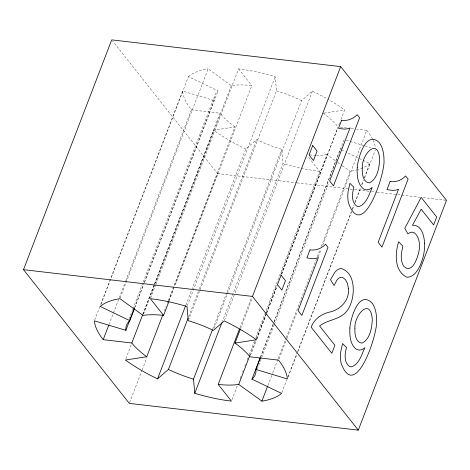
<?xml version="1.0" encoding="UTF-8"?>
<svg xmlns="http://www.w3.org/2000/svg" width="470" height="470" viewBox="0 0 470 470"><rect width="100%" height="100%" fill="white"/><g stroke="black" fill="none" stroke-linecap="round" stroke-linejoin="round"><path stroke-width="0.35" stroke-dasharray="2.35 1.76" d="M94.629 320.158L100.404 305.112M100.668 304.431L182.577 91.033L214.085 100.521A68.943 26.825 21 0 1 218.033 90.822L188.441 76.639L110.726 279.092M101.015 304.396L110.462 279.773M108.975 324.611L125.513 281.524M125.778 280.843L191.413 109.857A102.343 39.827 21 0 1 182.577 91.033M120.15 297.986L208.104 68.861L231.275 85.587A68.943 26.825 21 0 1 251.808 85.599L174.881 285.995M128.974 319.154L132.646 309.583M132.91 308.896L214.297 96.873M134.532 307.756L143.985 283.134M144.249 282.452L214.085 100.521M134.808 307.639L143.468 285.067M144.519 282.329L218.033 90.822M142.845 314.277L154.137 284.867M154.401 284.186L220.036 113.2L191.413 109.857M125.907 358.669L131.424 344.31M142.974 314.213L154.266 284.802M154.524 284.121L213.597 130.231L234.976 126.924L168.295 300.647M143.591 314.025L231.275 85.587M150.629 298.009L155.617 285.014M155.875 284.327L238.578 68.884A102.343 39.827 21 0 1 275.22 76.704L276.489 90.863L189.063 318.619M164.353 310.905L166.192 306.117M167.244 303.385L168.031 301.329M129.579 402.702L141.922 370.56M142.181 369.872L146.91 357.564M168.701 300.794L217.534 173.583L112.624 41.019M169.106 301.041L173.829 288.733M185.897 305.007L245.757 149.066L256.644 139.613A68.943 26.825 21 0 0 281.724 149.325L282.993 163.489L222.345 321.48M187.272 305.829L275.22 76.704M188.64 316.757L199.145 289.397M199.409 288.709L256.644 139.613M212.675 329.206L226.587 292.957M226.851 292.275L281.724 149.325M214.144 328.336L301.576 100.58L312.456 91.127A102.343 39.827 21 0 1 327.085 98.765M224.507 320.252L234.747 293.574M235.006 292.892L312.456 91.127M239.988 327.631L251.538 297.539M240.534 328.712L252.084 298.62M231.945 399.747L237.984 384.014M240.088 378.544L240.875 376.494M242.45 372.387L243.237 370.337M244.811 366.236L245.599 364.18M247.173 360.079L247.96 358.028M249.276 354.609L254.523 340.926M255.839 337.507L319.635 171.309L307.732 156.263M249.746 355.69L256.05 339.275M256.315 338.588L266.026 313.284M266.29 312.603L276.789 285.243M280.99 274.298L326.938 154.607L337.037 161.897M256.667 339.087L266.378 313.778M266.643 313.096L277.141 285.737M281.606 274.11L337.789 127.746M338.841 125.008L339.628 122.958M340.938 119.539L344.616 109.962A102.343 39.827 21 0 0 327.696 99.111M250.492 355.438L256.532 339.704M256.79 339.023L266.508 313.713M266.766 313.032L277.271 285.672M281.736 274.045L337.918 127.681M260.368 357.288L273.757 322.408M274.022 321.727L340.186 149.366A68.943 26.825 21 0 0 341.52 148.032M260.644 357.171L273.769 322.972M274.034 322.285L344.134 139.672A68.943 26.825 21 0 1 344.181 141.176M257.278 369.026L274.08 325.252M274.345 324.564L328.953 182.307M267.935 385.406L272.394 373.779M272.659 373.092L277.911 359.415M278.175 358.733L286.048 338.212M286.312 337.531L317.027 257.507M317.291 256.826L319.917 249.981M321.227 246.562L350.109 171.327A102.343 39.827 21 0 0 357.441 169.746M279.11 358.78L286.724 338.946M286.988 338.259L297.228 311.587M318.231 256.867L321.122 249.347M322.696 245.24L366.8 130.337L356.783 129.168M281.824 392.673L286.812 379.678M287.863 376.946L297.31 352.324M297.575 351.636L351.924 210.061M352.183 209.373L353.757 205.273M354.809 202.535L360.584 187.489M361.636 184.751L363.21 180.65M364.262 177.913L369.772 163.548L346.102 152.204M288.21 376.911L296.875 354.345M297.921 351.607L351.484 212.082M352.529 209.344L354.11 205.243M355.156 202.505L360.672 188.141M361.982 184.722L363.557 180.621M364.608 177.883L375.371 149.842M323.947 113.158L344.616 109.962M340.327 127.247L347.483 128.081M351.061 128.498L353.922 128.833M217.534 173.583L296.288 182.777M297.017 182.865L353.892 189.51M354.621 189.592L370.666 191.466M371.394 191.549L376.499 192.148M377.228 192.23L420.251 197.259M423.164 197.6L446.5 200.326M346.231 140.307L364.432 145.782M365.137 145.994L370.736 147.68M341.496 150L345.444 151.892M337.63 162.326L341.79 165.328M342.383 165.757L350.109 171.327M238.578 68.884L251.808 85.599M369.772 163.548A102.343 39.827 21 0 1 358.052 169.57M319.635 171.309A102.343 39.827 21 0 1 282.993 163.489M245.757 149.066A102.343 39.827 21 0 1 213.597 130.231M188.441 76.639A102.343 39.827 21 0 1 208.104 68.861M366.8 130.337A102.343 39.827 21 0 1 372.716 139.502M373.021 140.131A102.343 39.827 21 0 1 375.377 147.239M326.938 154.607A68.943 26.825 21 0 1 316.715 155.276M316.016 155.264A68.943 26.825 21 0 1 307.803 154.748M234.976 126.924A68.943 26.825 21 0 1 220.036 113.2M276.489 90.863A68.943 26.825 21 0 1 301.576 100.58M323.237 113.27A68.943 26.825 21 0 1 337.777 126.495"/><path stroke-width="0.7" d="M23.5 269.674L111.713 39.868L340.68 66.611L446.5 200.326L358.287 430.132L129.321 403.389L23.5 269.674L252.466 296.417L358.287 430.132M162.779 315.012L146.763 356.73A68.943 26.825 21 0 1 131.817 343.006L103.2 339.663L108.711 325.299M103.2 339.663A102.343 39.827 21 0 1 94.364 320.846L125.866 330.328L134.009 309.125M125.866 330.328A68.943 26.825 21 0 1 129.814 320.634L134.543 308.32M131.817 343.006L142.586 314.965M129.814 320.634L100.228 306.452A102.343 39.827 21 0 1 119.891 298.673L143.062 315.394A68.943 26.825 21 0 1 163.589 315.405L168.842 301.728M146.763 356.73L125.384 360.038A102.343 39.827 21 0 0 157.544 378.873L185.632 305.688M157.544 378.873L168.425 369.42L188.118 318.12M239.459 329L218.192 384.401L231.422 401.116A102.343 39.827 21 0 1 194.78 393.296L193.511 379.137L212.411 329.893M194.78 393.296L221.817 322.849M252.466 296.417L340.68 66.611M218.192 384.401A68.943 26.825 21 0 0 238.725 384.413L261.896 401.139A102.343 39.827 21 0 0 281.559 393.361L251.967 379.178A68.943 26.825 21 0 0 255.915 369.479L287.423 378.967A102.343 39.827 21 0 0 278.587 360.143L249.964 356.801A68.943 26.825 21 0 0 235.024 343.077L240.27 329.399M238.725 384.413L249.746 355.69M251.967 379.178L260.11 357.976M255.915 369.479L260.38 357.852M261.896 401.139L267.671 386.087M235.024 343.077L256.403 339.769A102.343 39.827 21 0 0 224.243 320.934L213.357 330.387A68.943 26.825 21 0 0 188.276 320.675L187.007 306.511A102.343 39.827 21 0 0 150.365 298.691L163.589 315.405M193.511 379.137A68.943 26.825 21 0 1 168.425 369.42M424.575 243.348C424.904 251.497 422.994 259.64 419.452 266.96C416.919 271.76 412.924 277.564 406.814 277.183C394.119 271.037 395.017 253.354 398.613 241.786L402.919 246.133L401.515 252.66A14.241 7.203 -83.3 0 0 404.006 266.525C412.419 274.28 417.76 257.208 418.946 251.362A15.463 7.82 -83.3 0 0 419.134 241.697C418.535 238.302 417.137 234.853 414.252 232.773L412.149 232.145L410.01 232.562L407.984 233.925L404.776 228.361L421.167 197.365L436.689 216.976L433.634 224.93L421.179 209.191L412.501 225.283C421.784 224.725 424.222 236.163 424.575 243.348M354.915 328.195C354.656 333.465 355.308 342.636 362.088 343.118C370.143 339.123 371.782 328.048 372.311 319.859C370.818 296.094 353.934 315.417 354.915 328.195M362.276 167.96C362.018 173.23 362.67 182.401 369.449 182.877C377.504 178.882 379.143 167.814 379.672 159.624C378.18 135.859 361.295 155.182 362.276 167.96M349.868 328.019C349.592 335.451 349.968 344.522 356.471 349.398L359.256 350.162L362.129 349.562L364.873 347.683C361.647 354.486 359.286 364.35 351.319 366.882L349.375 366.377C343.623 361.947 344.904 353.61 346.49 347.459L342.524 343.546L340.727 351.824A19.434 9.829 -83.3 0 0 341.05 362.987C355.138 402.385 377.757 334.634 376.64 320.552A25.257 12.772 -83.3 0 0 371.876 302.833C358.516 289.89 350.438 318.954 349.868 328.019M357.229 167.784C356.953 175.216 357.329 184.287 363.833 189.163L366.618 189.927L369.49 189.328L372.234 187.442C369.009 194.251 366.647 204.115 358.68 206.647L356.736 206.142C350.984 201.706 352.265 193.376 353.851 187.225L349.886 183.306L348.088 191.59A19.434 9.829 -83.3 0 0 348.411 202.752C362.499 242.15 385.118 174.393 384.002 160.311A25.257 12.772 -83.3 0 0 379.237 142.598C365.877 129.655 357.799 158.719 357.229 167.784M348.387 288.433C349.751 300.477 340.145 310.177 328.794 312.256C321.098 314.318 313.813 319.447 311.193 327.232L331.82 353.299L334.893 345.303L319.582 325.957C327.743 319.471 340.198 319.829 346.848 311.034A23.623 11.95 -83.3 0 0 351.995 299.96C354.756 289.232 353.81 272.494 341.437 268.564A20.721 10.481 -83.3 0 0 334.716 272.471L330.516 279.685L334.117 285.543L336.731 280.402A13.565 6.862 -83.3 0 1 342.606 277.423L345.444 279.668L347.495 283.516L348.387 288.433M312.714 145.541L309.078 155.024L313.443 160.54L317.08 151.058L312.714 145.541M281.101 275.138L277.464 284.614L281.83 290.131L285.466 280.649L281.101 275.138M341.578 120.279L338.488 128.322L344.175 129.121L347.306 128.821L350.003 127.975L329.646 181.009L333.477 185.856L359.603 117.788L357.135 114.668C353.246 118.951 347.318 121.172 341.578 120.279M309.965 249.87L306.875 257.918L312.562 258.717L315.693 258.412L318.39 257.566L298.033 310.605L301.863 315.446L327.99 247.385L325.522 244.265C321.633 248.548 315.705 250.768 309.965 249.87M390.077 181.567L386.992 189.61L392.673 190.409L395.805 190.109L398.507 189.263L378.15 242.297L381.981 247.138L408.107 179.076L405.639 175.956C401.75 180.239 395.816 182.46 390.077 181.567"/></g></svg>
